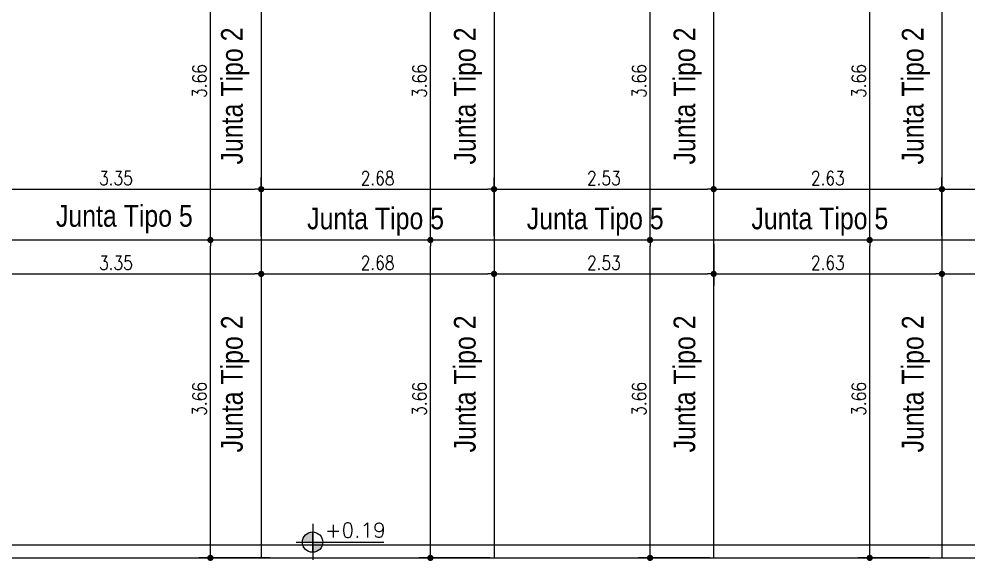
# Model space of a CAD drawing. Header units: millimetres. Extents: x 28448 to 57563, y -116865 to -58388.
# Drawn here: x 28805.15 to 28816.08, y -58468.43 to -58462.19 of the extents above; entities that cross this region are included whole.
import ezdxf

# ---------------------------------------------------------------- set-up
doc = ezdxf.new("R2010")
doc.units = ezdxf.units.MM
doc.header["$PDMODE"] = 35
doc.header["$PDSIZE"] = 0.5
doc.layers.get('DEFPOINTS').update_dxf_attribs({"color": 252, "lineweight": 5})
doc.layers.add('-PA-Cotas', color=4, linetype='Continuous')
doc.layers.add('Proyecto de Pavimento', color=4, linetype='Continuous')
doc.styles.add('Angosta', font='romans.shx', dxfattribs={"width": 0.8})
doc.styles.add('ARIAL', font='ARIALN.TTF')
doc.styles.add('romans', font='romans.shx')
doc.dimstyles.new('JC_1@100', dxfattribs={"dimscale": 0.9, "dimtxt": 0.18, "dimasz": 0.08, "dimexe": 0.15, "dimexo": 0.05, "dimgap": 0.05, "dimtad": 1, "dimzin": 1, "dimdsep": 46, "dimtxsty": 'Angosta', "dimblk1": 'DOT', "dimblk2": 'DOT', "dimsah": 1, "dimcen": 0.09, "dimclrd": 2, "dimclre": 1, "dimclrt": 3, "dimaunit": 1, "dimadec": 3, "dimazin": 0, "dimtfac": 1.8, "dimtmove": 2, "dimatfit": 3, "dimldrblk": 'DOT', "dimfxl": 0.15, "dimtolj": 1, "dimtzin": 0, "dimarcsym": 0})

# ---------------------------------------------------------------- blocks, each defined once
blk = doc.blocks.new('A$C445B3242')
h = blk.add_hatch(color=256)
h.paths.add_polyline_path([(0.195, 0.389, 0.414214), (0, 0.195), (0.195, 0.195)])
h.paths.add_polyline_path([(0.195, 0, 0.414214), (0.389, 0.195), (0.195, 0.195)])
for p, q in [((0.195, 0.389), (0.195, 0)), ((0.197, 0.544), (0.197, -0.147)), ((-0.123, 0.194), (1.565, 0.194)), ((0, 0.195), (0.389, 0.195))]:
    blk.add_line(p, q)
blk.add_circle((0.195, 0.195), 0.195)
blk = doc.blocks.new('_Dot')
at = {"color": 0, "linetype": 'ByBlock', "lineweight": -2}
blk.add_line((-0.5, 0), (-1, 0), dxfattribs=at)
at = {"color": 0, "linetype": 'ByBlock', "const_width": 0.5}
blk.add_lwpolyline([(-0.25, 0, 1), (0.25, 0, 1)], format="xyb", close=True, dxfattribs=at)
blk = doc.blocks.new('*D528')
at = {"layer": 'DEFPOINTS', "color": 0, "transparency": 16777216}
for p in [(28804.595, -58464.732), (28807.941, -58464.732), (28807.941, -58465.122)]:
    blk.add_point(p, dxfattribs=at)
at = {"layer": 'Proyecto de Pavimento', "color": 1, "lineweight": -2, "transparency": 16777216}
for p, q in [((28804.595, -58464.777), (28804.595, -58465.257)), ((28807.941, -58464.777), (28807.941, -58465.257))]:
    blk.add_line(p, q, dxfattribs=at)
at = {"layer": 'Proyecto de Pavimento', "color": 2, "lineweight": -2, "transparency": 16777216}
blk.add_line((28804.667, -58465.122), (28807.869, -58465.122), dxfattribs=at)
at = {"layer": 'Proyecto de Pavimento', "color": 2, "lineweight": -2, "transparency": 16777216, "xscale": 0.072, "yscale": 0.072, "zscale": 0.072, "rotation": 180}
blk.add_blockref('_Dot', (28804.595, -58465.122), dxfattribs=at)
at = {"layer": 'Proyecto de Pavimento', "color": 2, "lineweight": -2, "transparency": 16777216, "xscale": 0.072, "yscale": 0.072, "zscale": 0.072}
blk.add_blockref('_Dot', (28807.941, -58465.122), dxfattribs=at)
at = {"layer": 'Proyecto de Pavimento', "color": 3, "transparency": 16777216, "insert": (28806.268, -58464.996), "char_height": 0.162, "attachment_point": 5, "style": 'Angosta'}
blk.add_mtext('\\A1;3.35', dxfattribs=at)
blk = doc.blocks.new('*D529')
at = {"layer": 'DEFPOINTS', "color": 0, "transparency": 16777216}
for p in [(28807.356, -58464.732), (28808.089, -58464.732), (28808.089, -58468.39)]:
    blk.add_point(p, dxfattribs=at)
at = {"layer": 'Proyecto de Pavimento', "color": 1, "lineweight": -2, "transparency": 16777216}
for p, q in [((28808.044, -58464.732), (28807.221, -58464.732)), ((28808.044, -58468.39), (28807.221, -58468.39))]:
    blk.add_line(p, q, dxfattribs=at)
at = {"layer": 'Proyecto de Pavimento', "color": 2, "lineweight": -2, "transparency": 16777216}
blk.add_line((28807.356, -58468.318), (28807.356, -58464.804), dxfattribs=at)
at = {"layer": 'Proyecto de Pavimento', "color": 2, "lineweight": -2, "transparency": 16777216, "xscale": 0.072, "yscale": 0.072, "zscale": 0.072}
for p, rotation in [((28807.356, -58464.732), 90), ((28807.356, -58468.39), 270)]:
    blk.add_blockref('_Dot', p, dxfattribs=dict(at, rotation=rotation))
at = {"layer": 'Proyecto de Pavimento', "color": 3, "transparency": 16777216, "insert": (28807.23, -58466.561), "char_height": 0.162, "attachment_point": 5, "rotation": 90, "style": 'Angosta'}
blk.add_mtext('\\A1;3.66', dxfattribs=at)
blk = doc.blocks.new('*D530')
at = {"layer": 'DEFPOINTS', "color": 0, "transparency": 16777216}
for p in [(28807.356, -58461.074), (28808.089, -58461.074), (28808.089, -58464.732)]:
    blk.add_point(p, dxfattribs=at)
at = {"layer": 'Proyecto de Pavimento', "color": 1, "lineweight": -2, "transparency": 16777216}
for p, q in [((28808.044, -58461.074), (28807.221, -58461.074)), ((28808.044, -58464.732), (28807.221, -58464.732))]:
    blk.add_line(p, q, dxfattribs=at)
at = {"layer": 'Proyecto de Pavimento', "color": 2, "lineweight": -2, "transparency": 16777216}
blk.add_line((28807.356, -58464.66), (28807.356, -58461.146), dxfattribs=at)
at = {"layer": 'Proyecto de Pavimento', "color": 2, "lineweight": -2, "transparency": 16777216, "xscale": 0.072, "yscale": 0.072, "zscale": 0.072}
for p, rotation in [((28807.356, -58461.074), 90), ((28807.356, -58464.732), 270)]:
    blk.add_blockref('_Dot', p, dxfattribs=dict(at, rotation=rotation))
at = {"layer": 'Proyecto de Pavimento', "color": 3, "transparency": 16777216, "insert": (28807.23, -58462.903), "char_height": 0.162, "attachment_point": 5, "rotation": 90, "style": 'Angosta'}
blk.add_mtext('\\A1;3.66', dxfattribs=at)
blk = doc.blocks.new('*D527')
at = {"layer": 'DEFPOINTS', "color": 0, "transparency": 16777216}
for p in [(28807.941, -58464.147), (28804.595, -58464.732), (28807.941, -58464.732)]:
    blk.add_point(p, dxfattribs=at)
at = {"layer": 'Proyecto de Pavimento', "color": 1, "lineweight": -2, "transparency": 16777216}
for p, q in [((28804.595, -58464.687), (28804.595, -58464.012)), ((28807.941, -58464.687), (28807.941, -58464.012))]:
    blk.add_line(p, q, dxfattribs=at)
at = {"layer": 'Proyecto de Pavimento', "color": 2, "lineweight": -2, "transparency": 16777216}
blk.add_line((28804.667, -58464.147), (28807.869, -58464.147), dxfattribs=at)
at = {"layer": 'Proyecto de Pavimento', "color": 2, "lineweight": -2, "transparency": 16777216, "xscale": 0.072, "yscale": 0.072, "zscale": 0.072, "rotation": 180}
blk.add_blockref('_Dot', (28804.595, -58464.147), dxfattribs=at)
at = {"layer": 'Proyecto de Pavimento', "color": 2, "lineweight": -2, "transparency": 16777216, "xscale": 0.072, "yscale": 0.072, "zscale": 0.072}
blk.add_blockref('_Dot', (28807.941, -58464.147), dxfattribs=at)
at = {"layer": 'Proyecto de Pavimento', "color": 3, "transparency": 16777216, "insert": (28806.268, -58464.021), "char_height": 0.162, "attachment_point": 5, "style": 'Angosta'}
blk.add_mtext('\\A1;3.35', dxfattribs=at)
blk = doc.blocks.new('*D531')
at = {"layer": 'DEFPOINTS', "color": 0, "transparency": 16777216}
for p in [(28810.623, -58464.147), (28807.941, -58464.732), (28810.623, -58464.732)]:
    blk.add_point(p, dxfattribs=at)
at = {"layer": 'Proyecto de Pavimento', "color": 1, "lineweight": -2, "transparency": 16777216}
for p, q in [((28807.941, -58464.687), (28807.941, -58464.012)), ((28810.623, -58464.687), (28810.623, -58464.012))]:
    blk.add_line(p, q, dxfattribs=at)
at = {"layer": 'Proyecto de Pavimento', "color": 2, "lineweight": -2, "transparency": 16777216}
blk.add_line((28808.013, -58464.147), (28810.551, -58464.147), dxfattribs=at)
at = {"layer": 'Proyecto de Pavimento', "color": 2, "lineweight": -2, "transparency": 16777216, "xscale": 0.072, "yscale": 0.072, "zscale": 0.072, "rotation": 180}
blk.add_blockref('_Dot', (28807.941, -58464.147), dxfattribs=at)
at = {"layer": 'Proyecto de Pavimento', "color": 2, "lineweight": -2, "transparency": 16777216, "xscale": 0.072, "yscale": 0.072, "zscale": 0.072}
blk.add_blockref('_Dot', (28810.623, -58464.147), dxfattribs=at)
at = {"layer": 'Proyecto de Pavimento', "color": 3, "transparency": 16777216, "insert": (28809.282, -58464.021), "char_height": 0.162, "attachment_point": 5, "style": 'Angosta'}
blk.add_mtext('\\A1;2.68', dxfattribs=at)
blk = doc.blocks.new('*D532')
at = {"layer": 'DEFPOINTS', "color": 0, "transparency": 16777216}
for p in [(28807.941, -58464.732), (28810.623, -58464.732), (28810.623, -58465.122)]:
    blk.add_point(p, dxfattribs=at)
at = {"layer": 'Proyecto de Pavimento', "color": 1, "lineweight": -2, "transparency": 16777216}
for p, q in [((28807.941, -58464.777), (28807.941, -58465.257)), ((28810.623, -58464.777), (28810.623, -58465.257))]:
    blk.add_line(p, q, dxfattribs=at)
at = {"layer": 'Proyecto de Pavimento', "color": 2, "lineweight": -2, "transparency": 16777216}
blk.add_line((28808.013, -58465.122), (28810.551, -58465.122), dxfattribs=at)
at = {"layer": 'Proyecto de Pavimento', "color": 2, "lineweight": -2, "transparency": 16777216, "xscale": 0.072, "yscale": 0.072, "zscale": 0.072, "rotation": 180}
blk.add_blockref('_Dot', (28807.941, -58465.122), dxfattribs=at)
at = {"layer": 'Proyecto de Pavimento', "color": 2, "lineweight": -2, "transparency": 16777216, "xscale": 0.072, "yscale": 0.072, "zscale": 0.072}
blk.add_blockref('_Dot', (28810.623, -58465.122), dxfattribs=at)
at = {"layer": 'Proyecto de Pavimento', "color": 3, "transparency": 16777216, "insert": (28809.282, -58464.996), "char_height": 0.162, "attachment_point": 5, "style": 'Angosta'}
blk.add_mtext('\\A1;2.68', dxfattribs=at)
blk = doc.blocks.new('*D533')
at = {"layer": 'DEFPOINTS', "color": 0, "transparency": 16777216}
for p in [(28809.89, -58464.732), (28810.623, -58464.732), (28810.623, -58468.39)]:
    blk.add_point(p, dxfattribs=at)
at = {"layer": 'Proyecto de Pavimento', "color": 1, "lineweight": -2, "transparency": 16777216}
for p, q in [((28810.578, -58464.732), (28809.755, -58464.732)), ((28810.578, -58468.39), (28809.755, -58468.39))]:
    blk.add_line(p, q, dxfattribs=at)
at = {"layer": 'Proyecto de Pavimento', "color": 2, "lineweight": -2, "transparency": 16777216}
blk.add_line((28809.89, -58468.318), (28809.89, -58464.804), dxfattribs=at)
at = {"layer": 'Proyecto de Pavimento', "color": 2, "lineweight": -2, "transparency": 16777216, "xscale": 0.072, "yscale": 0.072, "zscale": 0.072}
for p, rotation in [((28809.89, -58464.732), 90), ((28809.89, -58468.39), 270)]:
    blk.add_blockref('_Dot', p, dxfattribs=dict(at, rotation=rotation))
at = {"layer": 'Proyecto de Pavimento', "color": 3, "transparency": 16777216, "insert": (28809.764, -58466.561), "char_height": 0.162, "attachment_point": 5, "rotation": 90, "style": 'Angosta'}
blk.add_mtext('\\A1;3.66', dxfattribs=at)
blk = doc.blocks.new('*D534')
at = {"layer": 'DEFPOINTS', "color": 0, "transparency": 16777216}
for p in [(28809.89, -58461.074), (28810.623, -58461.074), (28810.623, -58464.732)]:
    blk.add_point(p, dxfattribs=at)
at = {"layer": 'Proyecto de Pavimento', "color": 1, "lineweight": -2, "transparency": 16777216}
for p, q in [((28810.578, -58461.074), (28809.755, -58461.074)), ((28810.578, -58464.732), (28809.755, -58464.732))]:
    blk.add_line(p, q, dxfattribs=at)
at = {"layer": 'Proyecto de Pavimento', "color": 2, "lineweight": -2, "transparency": 16777216}
blk.add_line((28809.89, -58464.66), (28809.89, -58461.146), dxfattribs=at)
at = {"layer": 'Proyecto de Pavimento', "color": 2, "lineweight": -2, "transparency": 16777216, "xscale": 0.072, "yscale": 0.072, "zscale": 0.072}
for p, rotation in [((28809.89, -58461.074), 90), ((28809.89, -58464.732), 270)]:
    blk.add_blockref('_Dot', p, dxfattribs=dict(at, rotation=rotation))
at = {"layer": 'Proyecto de Pavimento', "color": 3, "transparency": 16777216, "insert": (28809.764, -58462.903), "char_height": 0.162, "attachment_point": 5, "rotation": 90, "style": 'Angosta'}
blk.add_mtext('\\A1;3.66', dxfattribs=at)
blk = doc.blocks.new('*D538')
at = {"layer": 'DEFPOINTS', "color": 0, "transparency": 16777216}
for p in [(28813.153, -58464.147), (28810.623, -58464.732), (28813.153, -58464.732)]:
    blk.add_point(p, dxfattribs=at)
at = {"layer": 'Proyecto de Pavimento', "color": 1, "lineweight": -2, "transparency": 16777216}
for p, q in [((28810.623, -58464.687), (28810.623, -58464.012)), ((28813.153, -58464.687), (28813.153, -58464.012))]:
    blk.add_line(p, q, dxfattribs=at)
at = {"layer": 'Proyecto de Pavimento', "color": 2, "lineweight": -2, "transparency": 16777216}
blk.add_line((28810.695, -58464.147), (28813.081, -58464.147), dxfattribs=at)
at = {"layer": 'Proyecto de Pavimento', "color": 2, "lineweight": -2, "transparency": 16777216, "xscale": 0.072, "yscale": 0.072, "zscale": 0.072, "rotation": 180}
blk.add_blockref('_Dot', (28810.623, -58464.147), dxfattribs=at)
at = {"layer": 'Proyecto de Pavimento', "color": 2, "lineweight": -2, "transparency": 16777216, "xscale": 0.072, "yscale": 0.072, "zscale": 0.072}
blk.add_blockref('_Dot', (28813.153, -58464.147), dxfattribs=at)
at = {"layer": 'Proyecto de Pavimento', "color": 3, "transparency": 16777216, "insert": (28811.888, -58464.021), "char_height": 0.162, "attachment_point": 5, "style": 'Angosta'}
blk.add_mtext('\\A1;2.53', dxfattribs=at)
blk = doc.blocks.new('*D535')
at = {"layer": 'DEFPOINTS', "color": 0, "transparency": 16777216}
for p in [(28810.623, -58464.732), (28813.153, -58464.732), (28813.153, -58465.122)]:
    blk.add_point(p, dxfattribs=at)
at = {"layer": 'Proyecto de Pavimento', "color": 1, "lineweight": -2, "transparency": 16777216}
for p, q in [((28810.623, -58464.777), (28810.623, -58465.257)), ((28813.153, -58464.777), (28813.153, -58465.257))]:
    blk.add_line(p, q, dxfattribs=at)
at = {"layer": 'Proyecto de Pavimento', "color": 2, "lineweight": -2, "transparency": 16777216}
blk.add_line((28810.695, -58465.122), (28813.081, -58465.122), dxfattribs=at)
at = {"layer": 'Proyecto de Pavimento', "color": 2, "lineweight": -2, "transparency": 16777216, "xscale": 0.072, "yscale": 0.072, "zscale": 0.072, "rotation": 180}
blk.add_blockref('_Dot', (28810.623, -58465.122), dxfattribs=at)
at = {"layer": 'Proyecto de Pavimento', "color": 2, "lineweight": -2, "transparency": 16777216, "xscale": 0.072, "yscale": 0.072, "zscale": 0.072}
blk.add_blockref('_Dot', (28813.153, -58465.122), dxfattribs=at)
at = {"layer": 'Proyecto de Pavimento', "color": 3, "transparency": 16777216, "insert": (28811.888, -58464.996), "char_height": 0.162, "attachment_point": 5, "style": 'Angosta'}
blk.add_mtext('\\A1;2.53', dxfattribs=at)
blk = doc.blocks.new('*D536')
at = {"layer": 'DEFPOINTS', "color": 0, "transparency": 16777216}
for p in [(28812.42, -58464.732), (28813.153, -58464.732), (28813.153, -58468.39)]:
    blk.add_point(p, dxfattribs=at)
at = {"layer": 'Proyecto de Pavimento', "color": 1, "lineweight": -2, "transparency": 16777216}
for p, q in [((28813.108, -58464.732), (28812.285, -58464.732)), ((28813.108, -58468.39), (28812.285, -58468.39))]:
    blk.add_line(p, q, dxfattribs=at)
at = {"layer": 'Proyecto de Pavimento', "color": 2, "lineweight": -2, "transparency": 16777216}
blk.add_line((28812.42, -58468.318), (28812.42, -58464.804), dxfattribs=at)
at = {"layer": 'Proyecto de Pavimento', "color": 2, "lineweight": -2, "transparency": 16777216, "xscale": 0.072, "yscale": 0.072, "zscale": 0.072}
for p, rotation in [((28812.42, -58464.732), 90), ((28812.42, -58468.39), 270)]:
    blk.add_blockref('_Dot', p, dxfattribs=dict(at, rotation=rotation))
at = {"layer": 'Proyecto de Pavimento', "color": 3, "transparency": 16777216, "insert": (28812.294, -58466.561), "char_height": 0.162, "attachment_point": 5, "rotation": 90, "style": 'Angosta'}
blk.add_mtext('\\A1;3.66', dxfattribs=at)
blk = doc.blocks.new('*D537')
at = {"layer": 'DEFPOINTS', "color": 0, "transparency": 16777216}
for p in [(28812.42, -58461.074), (28813.153, -58461.074), (28813.153, -58464.732)]:
    blk.add_point(p, dxfattribs=at)
at = {"layer": 'Proyecto de Pavimento', "color": 1, "lineweight": -2, "transparency": 16777216}
for p, q in [((28813.108, -58461.074), (28812.285, -58461.074)), ((28813.108, -58464.732), (28812.285, -58464.732))]:
    blk.add_line(p, q, dxfattribs=at)
at = {"layer": 'Proyecto de Pavimento', "color": 2, "lineweight": -2, "transparency": 16777216}
blk.add_line((28812.42, -58464.66), (28812.42, -58461.146), dxfattribs=at)
at = {"layer": 'Proyecto de Pavimento', "color": 2, "lineweight": -2, "transparency": 16777216, "xscale": 0.072, "yscale": 0.072, "zscale": 0.072}
for p, rotation in [((28812.42, -58461.074), 90), ((28812.42, -58464.732), 270)]:
    blk.add_blockref('_Dot', p, dxfattribs=dict(at, rotation=rotation))
at = {"layer": 'Proyecto de Pavimento', "color": 3, "transparency": 16777216, "insert": (28812.294, -58462.903), "char_height": 0.162, "attachment_point": 5, "rotation": 90, "style": 'Angosta'}
blk.add_mtext('\\A1;3.66', dxfattribs=at)
blk = doc.blocks.new('*D542')
at = {"layer": 'DEFPOINTS', "color": 0, "transparency": 16777216}
for p in [(28815.782, -58464.147), (28813.153, -58464.732), (28815.782, -58464.732)]:
    blk.add_point(p, dxfattribs=at)
at = {"layer": 'Proyecto de Pavimento', "color": 1, "lineweight": -2, "transparency": 16777216}
for p, q in [((28813.153, -58464.687), (28813.153, -58464.012)), ((28815.782, -58464.687), (28815.782, -58464.012))]:
    blk.add_line(p, q, dxfattribs=at)
at = {"layer": 'Proyecto de Pavimento', "color": 2, "lineweight": -2, "transparency": 16777216}
blk.add_line((28813.225, -58464.147), (28815.71, -58464.147), dxfattribs=at)
at = {"layer": 'Proyecto de Pavimento', "color": 2, "lineweight": -2, "transparency": 16777216, "xscale": 0.072, "yscale": 0.072, "zscale": 0.072, "rotation": 180}
blk.add_blockref('_Dot', (28813.153, -58464.147), dxfattribs=at)
at = {"layer": 'Proyecto de Pavimento', "color": 2, "lineweight": -2, "transparency": 16777216, "xscale": 0.072, "yscale": 0.072, "zscale": 0.072}
blk.add_blockref('_Dot', (28815.782, -58464.147), dxfattribs=at)
at = {"layer": 'Proyecto de Pavimento', "color": 3, "transparency": 16777216, "insert": (28814.467, -58464.021), "char_height": 0.162, "attachment_point": 5, "style": 'Angosta'}
blk.add_mtext('\\A1;2.63', dxfattribs=at)
blk = doc.blocks.new('*D539')
at = {"layer": 'DEFPOINTS', "color": 0, "transparency": 16777216}
for p in [(28813.153, -58464.732), (28815.782, -58464.732), (28815.782, -58465.122)]:
    blk.add_point(p, dxfattribs=at)
at = {"layer": 'Proyecto de Pavimento', "color": 1, "lineweight": -2, "transparency": 16777216}
for p, q in [((28813.153, -58464.777), (28813.153, -58465.257)), ((28815.782, -58464.777), (28815.782, -58465.257))]:
    blk.add_line(p, q, dxfattribs=at)
at = {"layer": 'Proyecto de Pavimento', "color": 2, "lineweight": -2, "transparency": 16777216}
blk.add_line((28813.225, -58465.122), (28815.71, -58465.122), dxfattribs=at)
at = {"layer": 'Proyecto de Pavimento', "color": 2, "lineweight": -2, "transparency": 16777216, "xscale": 0.072, "yscale": 0.072, "zscale": 0.072, "rotation": 180}
blk.add_blockref('_Dot', (28813.153, -58465.122), dxfattribs=at)
at = {"layer": 'Proyecto de Pavimento', "color": 2, "lineweight": -2, "transparency": 16777216, "xscale": 0.072, "yscale": 0.072, "zscale": 0.072}
blk.add_blockref('_Dot', (28815.782, -58465.122), dxfattribs=at)
at = {"layer": 'Proyecto de Pavimento', "color": 3, "transparency": 16777216, "insert": (28814.467, -58464.996), "char_height": 0.162, "attachment_point": 5, "style": 'Angosta'}
blk.add_mtext('\\A1;2.63', dxfattribs=at)
blk = doc.blocks.new('*D540')
at = {"layer": 'DEFPOINTS', "color": 0, "transparency": 16777216}
for p in [(28814.95, -58464.732), (28815.682, -58464.732), (28815.682, -58468.39)]:
    blk.add_point(p, dxfattribs=at)
at = {"layer": 'Proyecto de Pavimento', "color": 1, "lineweight": -2, "transparency": 16777216}
for p, q in [((28815.637, -58464.732), (28814.815, -58464.732)), ((28815.637, -58468.39), (28814.815, -58468.39))]:
    blk.add_line(p, q, dxfattribs=at)
at = {"layer": 'Proyecto de Pavimento', "color": 2, "lineweight": -2, "transparency": 16777216}
blk.add_line((28814.95, -58468.318), (28814.95, -58464.804), dxfattribs=at)
at = {"layer": 'Proyecto de Pavimento', "color": 2, "lineweight": -2, "transparency": 16777216, "xscale": 0.072, "yscale": 0.072, "zscale": 0.072}
for p, rotation in [((28814.95, -58464.732), 90), ((28814.95, -58468.39), 270)]:
    blk.add_blockref('_Dot', p, dxfattribs=dict(at, rotation=rotation))
at = {"layer": 'Proyecto de Pavimento', "color": 3, "transparency": 16777216, "insert": (28814.824, -58466.561), "char_height": 0.162, "attachment_point": 5, "rotation": 90, "style": 'Angosta'}
blk.add_mtext('\\A1;3.66', dxfattribs=at)
blk = doc.blocks.new('*D541')
at = {"layer": 'DEFPOINTS', "color": 0, "transparency": 16777216}
for p in [(28814.95, -58461.074), (28815.682, -58461.074), (28815.682, -58464.732)]:
    blk.add_point(p, dxfattribs=at)
at = {"layer": 'Proyecto de Pavimento', "color": 1, "lineweight": -2, "transparency": 16777216}
for p, q in [((28815.637, -58461.074), (28814.815, -58461.074)), ((28815.637, -58464.732), (28814.815, -58464.732))]:
    blk.add_line(p, q, dxfattribs=at)
at = {"layer": 'Proyecto de Pavimento', "color": 2, "lineweight": -2, "transparency": 16777216}
blk.add_line((28814.95, -58464.66), (28814.95, -58461.146), dxfattribs=at)
at = {"layer": 'Proyecto de Pavimento', "color": 2, "lineweight": -2, "transparency": 16777216, "xscale": 0.072, "yscale": 0.072, "zscale": 0.072}
for p, rotation in [((28814.95, -58461.074), 90), ((28814.95, -58464.732), 270)]:
    blk.add_blockref('_Dot', p, dxfattribs=dict(at, rotation=rotation))
at = {"layer": 'Proyecto de Pavimento', "color": 3, "transparency": 16777216, "insert": (28814.824, -58462.903), "char_height": 0.162, "attachment_point": 5, "rotation": 90, "style": 'Angosta'}
blk.add_mtext('\\A1;3.66', dxfattribs=at)
blk = doc.blocks.new('*D546')
at = {"layer": 'DEFPOINTS', "color": 0, "transparency": 16777216}
for p in [(28818.622, -58464.147), (28815.782, -58464.732), (28818.622, -58464.732)]:
    blk.add_point(p, dxfattribs=at)
at = {"layer": 'Proyecto de Pavimento', "color": 1, "lineweight": -2, "transparency": 16777216}
for p, q in [((28815.782, -58464.687), (28815.782, -58464.012)), ((28818.622, -58464.687), (28818.622, -58464.012))]:
    blk.add_line(p, q, dxfattribs=at)
at = {"layer": 'Proyecto de Pavimento', "color": 2, "lineweight": -2, "transparency": 16777216}
blk.add_line((28815.854, -58464.147), (28818.55, -58464.147), dxfattribs=at)
at = {"layer": 'Proyecto de Pavimento', "color": 2, "lineweight": -2, "transparency": 16777216, "xscale": 0.072, "yscale": 0.072, "zscale": 0.072, "rotation": 180}
blk.add_blockref('_Dot', (28815.782, -58464.147), dxfattribs=at)
at = {"layer": 'Proyecto de Pavimento', "color": 2, "lineweight": -2, "transparency": 16777216, "xscale": 0.072, "yscale": 0.072, "zscale": 0.072}
blk.add_blockref('_Dot', (28818.622, -58464.147), dxfattribs=at)
at = {"layer": 'Proyecto de Pavimento', "color": 3, "transparency": 16777216, "insert": (28817.202, -58464.021), "char_height": 0.162, "attachment_point": 5, "style": 'Angosta'}
blk.add_mtext('\\A1;2.84', dxfattribs=at)
blk = doc.blocks.new('*D543')
at = {"layer": 'DEFPOINTS', "color": 0, "transparency": 16777216}
for p in [(28815.782, -58464.732), (28818.622, -58464.732), (28818.622, -58465.122)]:
    blk.add_point(p, dxfattribs=at)
at = {"layer": 'Proyecto de Pavimento', "color": 1, "lineweight": -2, "transparency": 16777216}
for p, q in [((28815.782, -58464.777), (28815.782, -58465.257)), ((28818.622, -58464.777), (28818.622, -58465.257))]:
    blk.add_line(p, q, dxfattribs=at)
at = {"layer": 'Proyecto de Pavimento', "color": 2, "lineweight": -2, "transparency": 16777216}
blk.add_line((28815.854, -58465.122), (28818.55, -58465.122), dxfattribs=at)
at = {"layer": 'Proyecto de Pavimento', "color": 2, "lineweight": -2, "transparency": 16777216, "xscale": 0.072, "yscale": 0.072, "zscale": 0.072, "rotation": 180}
blk.add_blockref('_Dot', (28815.782, -58465.122), dxfattribs=at)
at = {"layer": 'Proyecto de Pavimento', "color": 2, "lineweight": -2, "transparency": 16777216, "xscale": 0.072, "yscale": 0.072, "zscale": 0.072}
blk.add_blockref('_Dot', (28818.622, -58465.122), dxfattribs=at)
at = {"layer": 'Proyecto de Pavimento', "color": 3, "transparency": 16777216, "insert": (28817.202, -58464.996), "char_height": 0.162, "attachment_point": 5, "style": 'Angosta'}
blk.add_mtext('\\A1;2.84', dxfattribs=at)

msp = doc.modelspace()

# ---------------------------------------------------------------- linework, layer by layer
at = {"layer": 'Proyecto de Pavimento'}
for p, q in [((28790.9212, -58468.2397), (28848.5753, -58468.2397)), ((28790.9212, -58468.3897), (28848.5753, -58468.3897))]:
    msp.add_line(p, q, dxfattribs=at)
at = {"layer": 'Proyecto de Pavimento', "color": 3}
for points in [[(28807.9407, -58461.0738), (28807.9407, -58468.3897)], [(28810.623, -58461.0738), (28810.623, -58468.3897)], [(28813.1526, -58461.0738), (28813.1526, -58468.3897)], [(28815.7822, -58461.0738), (28815.7822, -58468.3897)]]:
    msp.add_lwpolyline(points, dxfattribs=at)
at = {"layer": 'Proyecto de Pavimento', "color": 7}
msp.add_lwpolyline([(28790.9212, -58464.7317), (28852.2164, -58464.7317)], dxfattribs=at)

# ---------------------------------------------------------------- block references
at = {"layer": 'Proyecto de Pavimento', "xscale": 0.6000000000931323, "yscale": 0.6000000000931323, "zscale": 0.6000000000931323}
msp.add_blockref('A$C445B3242', (28808.4161, -58468.3257, -499.7917), dxfattribs=at)

# ---------------------------------------------------------------- texts
at = {"layer": '-PA-Cotas', "linetype": 'Continuous', "insert": (28809.3757, -58467.9856, -499.7917), "char_height": 0.17, "width": 12.695578, "attachment_point": 3, "rotation": 0.13103, "style": 'romans'}
msp.add_mtext('+0.19', dxfattribs=at)
at = {"layer": 'Proyecto de Pavimento', "color": 0, "style": 'ARIAL'}
for p in [(28807.7284, -58463.863), (28810.4107, -58463.863), (28812.9403, -58463.863), (28815.5699, -58463.863), (28807.7284, -58467.1762), (28810.4107, -58467.1762), (28812.9403, -58467.1762), (28815.5699, -58467.1762)]:
    msp.add_text('Junta Tipo 2', height=0.25, rotation=90, dxfattribs=at).set_placement(p)
for p in [(28805.5766, -58464.5791), (28808.4707, -58464.6082), (28811.0003, -58464.6082), (28813.5876, -58464.6082)]:
    msp.add_text('Junta Tipo 5', height=0.25, dxfattribs=at).set_placement(p)

# ---------------------------------------------------------------- dimensions: what is measured, and where the dimension line sits
at = {"layer": 'Proyecto de Pavimento'}
for base, p1, p2, picture, middle in [((28807.3561, -58461.0738), (28808.0888, -58464.7317), (28808.0888, -58461.0738), '*D530', (28807.2301, -58462.9028)), ((28809.8904, -58461.0738), (28810.623, -58464.7317), (28810.623, -58461.0738), '*D534', (28809.7644, -58462.9028)), ((28812.4199, -58461.0738), (28813.1526, -58464.7317), (28813.1526, -58461.0738), '*D537', (28812.2939, -58462.9028)), ((28814.9495, -58461.0738), (28815.6822, -58464.7317), (28815.6822, -58461.0738), '*D541', (28814.8235, -58462.9028)), ((28807.3561, -58464.7317), (28808.0888, -58468.3897), (28808.0888, -58464.7317), '*D529', (28807.2301, -58466.5607)), ((28809.8904, -58464.7317), (28810.623, -58468.3897), (28810.623, -58464.7317), '*D533', (28809.7644, -58466.5607)), ((28812.4199, -58464.7317), (28813.1526, -58468.3897), (28813.1526, -58464.7317), '*D536', (28812.2939, -58466.5607)), ((28814.9495, -58464.7317), (28815.6822, -58468.3897), (28815.6822, -58464.7317), '*D540', (28814.8235, -58466.5607))]:
    dim = msp.add_linear_dim(base=base, p1=p1, p2=p2, angle=90, dimstyle='JC_1@100', dxfattribs=at)
    dim.commit()
    dim.dimension.update_dxf_attribs({"geometry": picture, "text_midpoint": middle})
for base, p1, p2, picture, middle in [((28807.9407, -58464.1473), (28804.5953, -58464.7317), (28807.9407, -58464.7317), '*D527', (28806.268, -58464.0213)), ((28810.623, -58464.1473), (28807.9407, -58464.7317), (28810.623, -58464.7317), '*D531', (28809.2819, -58464.0213)), ((28813.1526, -58464.1473), (28810.623, -58464.7317), (28813.1526, -58464.7317), '*D538', (28811.8878, -58464.0213)), ((28815.7822, -58464.1473), (28813.1526, -58464.7317), (28815.7822, -58464.7317), '*D542', (28814.4674, -58464.0213)), ((28818.6224, -58464.1473), (28815.7822, -58464.7317), (28818.6224, -58464.7317), '*D546', (28817.2023, -58464.0213)), ((28807.9407, -58465.1219), (28804.5953, -58464.7317), (28807.9407, -58464.7317), '*D528', (28806.268, -58464.9959)), ((28810.623, -58465.1219), (28807.9407, -58464.7317), (28810.623, -58464.7317), '*D532', (28809.2819, -58464.9959)), ((28813.1526, -58465.1219), (28810.623, -58464.7317), (28813.1526, -58464.7317), '*D535', (28811.8878, -58464.9959)), ((28815.7822, -58465.1219), (28813.1526, -58464.7317), (28815.7822, -58464.7317), '*D539', (28814.4674, -58464.9959)), ((28818.6224, -58465.1219), (28815.7822, -58464.7317), (28818.6224, -58464.7317), '*D543', (28817.2023, -58464.9959))]:
    dim = msp.add_linear_dim(base=base, p1=p1, p2=p2, dimstyle='JC_1@100', dxfattribs=at)
    dim.commit()
    dim.dimension.update_dxf_attribs({"geometry": picture, "text_midpoint": middle})

doc.saveas('drawing.dxf')
